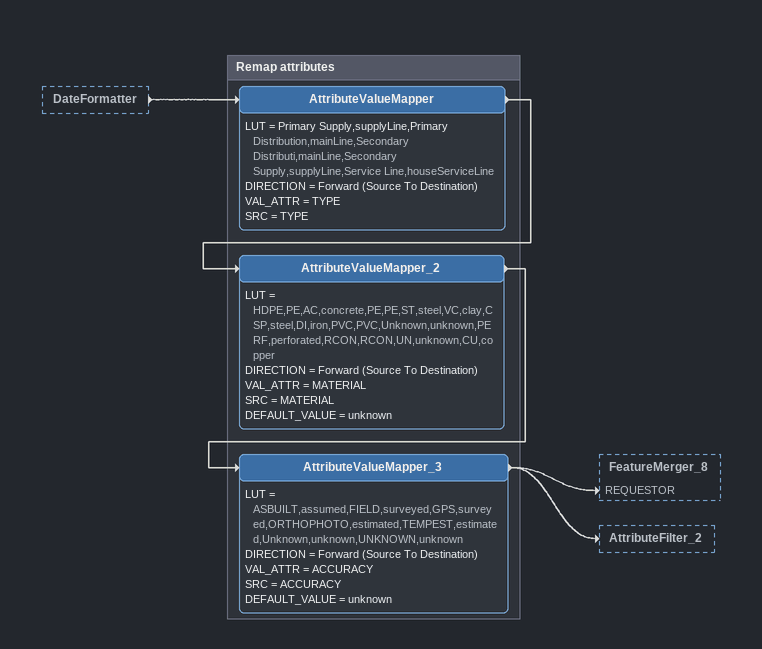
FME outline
DateFormatter [outside]
    -> AttributeValueMapper

Bookmark: Remap attributes
AttributeValueMapper
    LUT = Primary Supply,supplyLine,Primary Distribution,mainLine,Secondary Distributi,mainLine,Secondary Supply,supplyLine,Service Line,houseServiceLine
    DIRECTION = Forward (Source To Destination)
    VAL_ATTR = TYPE
    SRC = TYPE
    -> AttributeValueMapper_2
AttributeValueMapper_2
    LUT = HDPE,PE,AC,concrete,PE,PE,ST,steel,VC,clay,CSP,steel,DI,iron,PVC,PVC,Unknown,unknown,PERF,perforated,RCON,RCON,UN,unknown,CU,copper
    DIRECTION = Forward (Source To Destination)
    VAL_ATTR = MATERIAL
    SRC = MATERIAL
    DEFAULT_VALUE = unknown
    -> AttributeValueMapper_3
AttributeValueMapper_3
    LUT = ASBUILT,assumed,FIELD,surveyed,GPS,surveyed,ORTHOPHOTO,estimated,TEMPEST,estimated,Unknown,unknown,UNKNOWN,unknown
    DIRECTION = Forward (Source To Destination)
    VAL_ATTR = ACCURACY
    SRC = ACCURACY
    DEFAULT_VALUE = unknown
    -> FeatureMerger_8 [REQUESTOR]
    -> AttributeFilter_2
